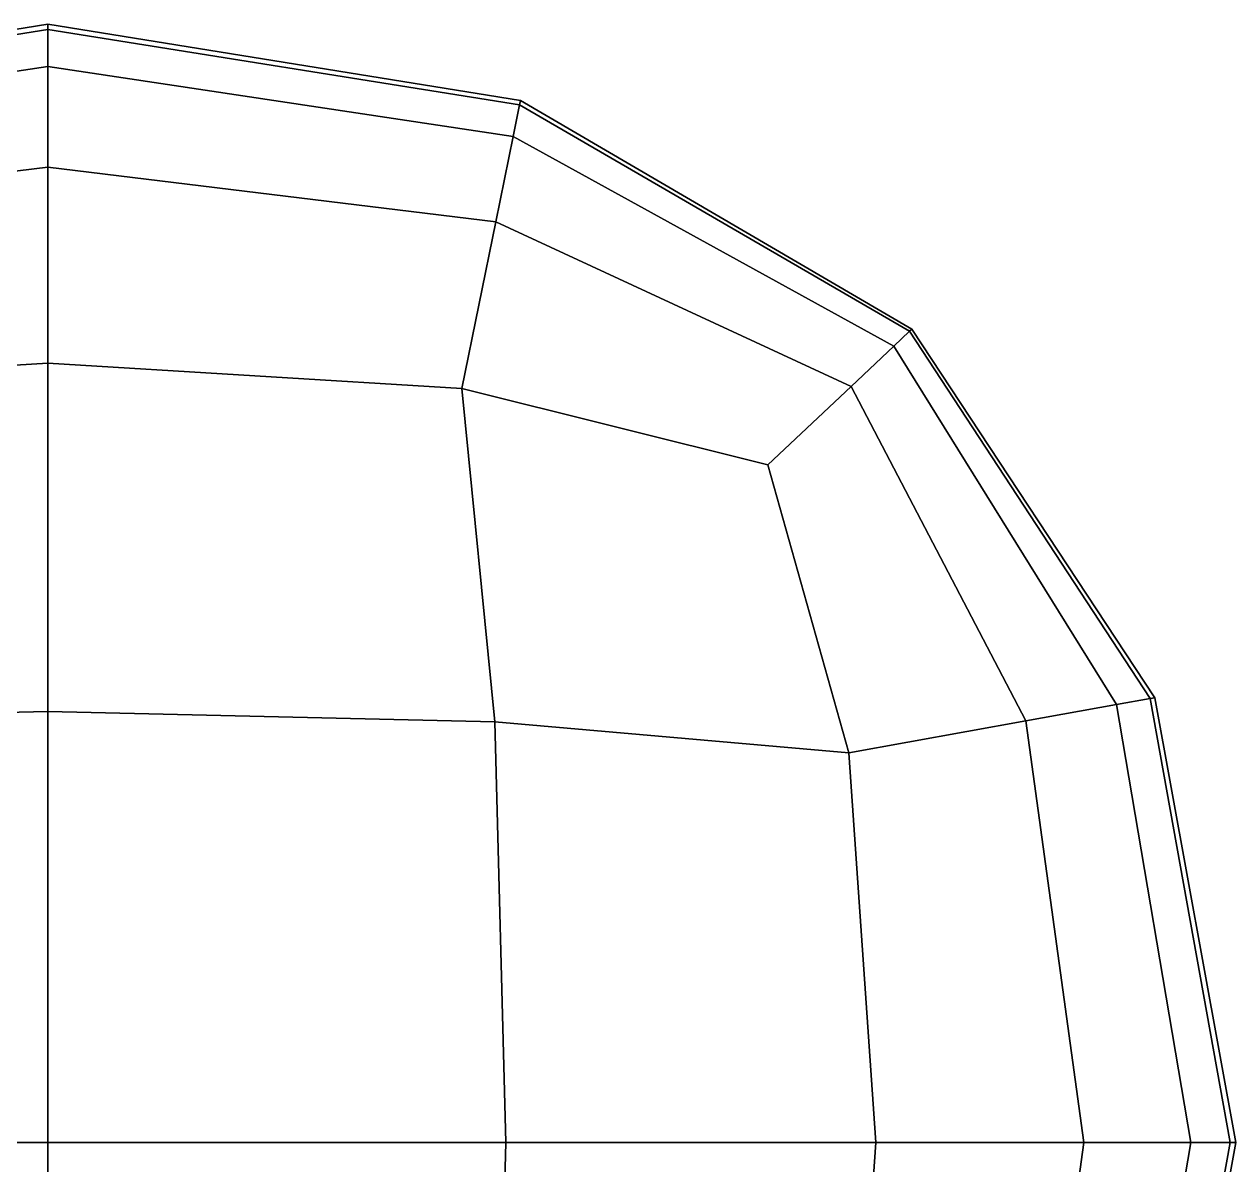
# Model space of a CAD drawing. Extents: x -3896 to 3896, y -3667 to 3667.
# Drawn here: x -78 to 3896, y -73 to 3667 of the extents above; entities that cross this region are included whole.
import ezdxf

# ---------------------------------------------------------------- set-up
doc = ezdxf.new("R2010")
doc.units = 0

msp = doc.modelspace()

# ---------------------------------------------------------------- linework, layer by layer
for points in [[(-1546.481567, 3401.909668, 157068.921875), (-1549.479126, 3416.666504, 150038.46875), (0, 3666.666504, 150038.46875), (0, 3649.30542, 157073.546875)], [(-1549.479126, 3416.666504, 150038.46875), (-1549.479126, 3416.666504, 142923.078125), (0, 3666.666504, 142923.078125), (0, 3666.666504, 150038.46875)], [(-1549.479126, 3416.666504, 142923.078125), (-1549.479126, 3416.666504, 135807.6875), (0, 3666.666504, 135807.6875), (0, 3666.666504, 142923.078125)], [(-1549.479126, 3416.666504, 135807.6875), (-1549.479126, 3416.666504, 128692.304688), (0, 3666.666504, 128692.304688), (0, 3666.666504, 135807.6875)], [(-1549.479126, 3416.666504, 128692.304688), (-1549.479126, 3416.666504, 121576.921875), (0, 3666.666504, 121576.921875), (0, 3666.666504, 128692.304688)], [(-1549.479126, 3416.666504, 121576.921875), (-1549.479126, 3416.666504, 114461.539063), (0, 3666.666504, 114461.539063), (0, 3666.666504, 121576.921875)], [(-1549.479126, 3416.666504, 114461.539063), (-1549.479126, 3416.666504, 107346.15625), (0, 3666.666504, 107346.15625), (0, 3666.666504, 114461.539063)], [(-1549.479126, 3416.666504, 107346.15625), (-1549.479126, 3416.666504, 100230.765625), (0, 3666.666504, 100230.765625), (0, 3666.666504, 107346.15625)], [(-1549.479126, 3416.666504, 100230.765625), (-1549.479126, 3416.666504, 93115.382813), (0, 3666.666504, 93115.382813), (0, 3666.666504, 100230.765625)], [(-1549.479126, 3416.666504, 93115.382813), (-1549.479126, 3416.666504, 86000), (0, 3666.666504, 86000), (0, 3666.666504, 93115.382813)], [(-1549.479126, 3416.666504, 86000), (-1549.479126, 3416.666504, 78884.609375), (0, 3666.666504, 78884.609375), (0, 3666.666504, 86000)], [(-1549.479126, 3416.666504, 78884.609375), (-1549.479126, 3416.666504, 71769.226563), (0, 3666.666504, 71769.226563), (0, 3666.666504, 78884.609375)], [(-1549.479126, 3416.666504, 71769.226563), (-1549.479126, 3416.666504, 64653.84375), (0, 3666.666504, 64653.84375), (0, 3666.666504, 71769.226563)], [(-1549.479126, 3416.666504, 64653.84375), (-1549.479126, 3416.666504, 57538.460938), (0, 3666.666504, 57538.460938), (0, 3666.666504, 64653.84375)], [(-1549.479126, 3416.666504, 57538.460938), (-1549.479126, 3416.666504, 50423.074219), (0, 3666.666504, 50423.074219), (0, 3666.666504, 57538.460938)], [(-1549.479126, 3416.666504, 50423.074219), (-1549.479126, 3416.666504, 43307.6875), (0, 3666.666504, 43307.6875), (0, 3666.666504, 50423.074219)], [(-1549.479126, 3416.666504, 43307.6875), (-1549.479126, 3416.666504, 36192.304688), (0, 3666.666504, 36192.304688), (0, 3666.666504, 43307.6875)], [(-1549.479126, 3416.666504, 36192.304688), (-1549.479126, 3416.666504, 29076.919922), (0, 3666.666504, 29076.919922), (0, 3666.666504, 36192.304688)], [(-1549.479126, 3416.666504, 29076.919922), (-1549.479126, 3416.666504, 21961.535156), (0, 3666.666504, 21961.535156), (0, 3666.666504, 29076.919922)], [(-1549.479126, 3416.666504, 21961.535156), (-1549.479126, 3416.666504, 14846.151367), (0, 3666.666504, 14846.151367), (0, 3666.666504, 21961.535156)], [(-1549.479126, 3416.666504, 14846.151367), (-1549.479126, 3416.666504, 7730.766602), (0, 3666.666504, 7730.766602), (0, 3666.666504, 14846.151367)], [(-1549.479126, 3416.666504, 7730.766602), (-1549.479126, 3416.666504, 615.380737), (0, 3666.666504, 615.380737), (0, 3666.666504, 7730.766602)], [(-1549.479126, 3416.666504, 615.380737), (-1549.479126, 3416.666504, -6500.005371), (0, 3666.666504, -6500.005371), (0, 3666.666504, 615.380737)], [(-1549.479126, 3416.666504, -6500.005371), (-1549.479126, 3416.666504, -13615.391602), (0, 3666.666504, -13615.391602), (0, 3666.666504, -6500.005371)], [(-1549.479126, 3416.666504, -13615.391602), (-1549.479126, 3416.666504, -20730.777344), (0, 3666.666504, -20730.777344), (0, 3666.666504, -13615.391602)], [(-1549.479126, 3416.666504, -20730.777344), (-1549.479126, 3416.666504, -27846.162109), (0, 3666.666504, -27846.162109), (0, 3666.666504, -20730.777344)], [(-1549.479126, 3416.666504, -27846.162109), (-1549.479126, 3416.666504, -34961.546875), (0, 3666.666504, -34961.546875), (0, 3666.666504, -27846.162109)], [(-1549.479126, 3416.666504, -34961.546875), (-1549.479126, 3416.666504, -42076.933594), (0, 3666.666504, -42076.933594), (0, 3666.666504, -34961.546875)], [(-1549.479126, 3416.666504, -42076.933594), (-1549.479126, 3416.666504, -49192.316406), (0, 3666.666504, -49192.316406), (0, 3666.666504, -42076.933594)], [(-1549.479126, 3416.666504, -49192.316406), (-1549.479126, 3416.666504, -56307.699219), (0, 3666.666504, -56307.699219), (0, 3666.666504, -49192.316406)], [(-1549.479126, 3416.666504, -56307.699219), (-1549.479126, 3416.666504, -63423.085938), (0, 3666.666504, -63423.085938), (0, 3666.666504, -56307.699219)], [(-1549.479126, 3416.666504, -63423.085938), (-1549.479126, 3416.666504, -70538.46875), (0, 3666.666504, -70538.46875), (0, 3666.666504, -63423.085938)], [(-1549.479126, 3416.666504, -70538.46875), (-1549.479126, 3416.666504, -77653.851563), (0, 3666.666504, -77653.851563), (0, 3666.666504, -70538.46875)], [(-1549.479126, 3416.666504, -77653.851563), (-1549.479126, 3416.666504, -84769.234375), (0, 3666.666504, -84769.234375), (0, 3666.666504, -77653.851563)], [(-1549.479126, 3416.666504, -84769.234375), (-1549.479126, 3416.666504, -91884.625), (0, 3666.666504, -91884.625), (0, 3666.666504, -84769.234375)], [(-1549.479126, 3416.666504, -91884.625), (-1549.479126, 3416.666504, -99000.007813), (0, 3666.666504, -99000.007813), (0, 3666.666504, -91884.625)], [(-1549.479126, 3416.666504, -99000.007813), (-1549.479126, 3416.666504, -106115.390625), (0, 3666.666504, -106115.390625), (0, 3666.666504, -99000.007813)], [(-1549.479126, 3416.666504, -106115.390625), (-1549.479126, 3416.666504, -113230.773438), (0, 3666.666504, -113230.773438), (0, 3666.666504, -106115.390625)], [(-1549.479126, 3416.666504, -113230.773438), (-1549.479126, 3416.666504, -120346.15625), (0, 3666.666504, -120346.15625), (0, 3666.666504, -113230.773438)], [(-1549.479126, 3416.666504, -120346.15625), (-1549.479126, 3416.666504, -127461.539063), (0, 3666.666504, -127461.539063), (0, 3666.666504, -120346.15625)], [(-1549.479126, 3416.666504, -127461.539063), (-1549.479126, 3416.666504, -134576.921875), (0, 3666.666504, -134576.921875), (0, 3666.666504, -127461.539063)], [(-1549.479126, 3416.666504, -134576.921875), (-1549.479126, 3416.666504, -141692.3125), (0, 3666.666504, -141692.3125), (0, 3666.666504, -134576.921875)], [(-1549.479126, 3416.666504, -141692.3125), (-1549.479126, 3416.666504, -148807.6875), (0, 3666.666504, -148807.6875), (0, 3666.666504, -141692.3125)], [(-1549.479126, 3416.666504, -148807.6875), (-1549.479126, 3416.666504, -155923.078125), (0, 3666.666504, -155923.078125), (0, 3666.666504, -148807.6875)], [(-1549.479126, 3416.666504, -155923.078125), (-1549.479126, 3416.666504, -163038.46875), (0, 3666.666504, -163038.46875), (0, 3666.666504, -155923.078125)], [(-1549.479126, 3416.666504, -163038.46875), (-1546.481567, 3401.909668, -170068.921875), (0, 3649.30542, -170073.5625), (0, 3666.666504, -163038.46875)], [(0, 3649.30542, 157073.546875), (0, 3666.666504, 150038.46875), (1549.479126, 3416.666504, 150038.46875), (1546.481567, 3401.909668, 157068.921875)], [(0, 3666.666504, 150038.46875), (0, 3666.666504, 142923.078125), (1549.479126, 3416.666504, 142923.078125), (1549.479126, 3416.666504, 150038.46875)], [(0, 3666.666504, 142923.078125), (0, 3666.666504, 135807.6875), (1549.479126, 3416.666504, 135807.6875), (1549.479126, 3416.666504, 142923.078125)], [(0, 3666.666504, 135807.6875), (0, 3666.666504, 128692.304688), (1549.479126, 3416.666504, 128692.304688), (1549.479126, 3416.666504, 135807.6875)], [(0, 3666.666504, 128692.304688), (0, 3666.666504, 121576.921875), (1549.479126, 3416.666504, 121576.921875), (1549.479126, 3416.666504, 128692.304688)], [(0, 3666.666504, 121576.921875), (0, 3666.666504, 114461.539063), (1549.479126, 3416.666504, 114461.539063), (1549.479126, 3416.666504, 121576.921875)], [(0, 3666.666504, 114461.539063), (0, 3666.666504, 107346.15625), (1549.479126, 3416.666504, 107346.15625), (1549.479126, 3416.666504, 114461.539063)], [(0, 3666.666504, 107346.15625), (0, 3666.666504, 100230.765625), (1549.479126, 3416.666504, 100230.765625), (1549.479126, 3416.666504, 107346.15625)], [(0, 3666.666504, 100230.765625), (0, 3666.666504, 93115.382813), (1549.479126, 3416.666504, 93115.382813), (1549.479126, 3416.666504, 100230.765625)], [(0, 3666.666504, 93115.382813), (0, 3666.666504, 86000), (1549.479126, 3416.666504, 86000), (1549.479126, 3416.666504, 93115.382813)], [(0, 3666.666504, 86000), (0, 3666.666504, 78884.609375), (1549.479126, 3416.666504, 78884.609375), (1549.479126, 3416.666504, 86000)], [(0, 3666.666504, 78884.609375), (0, 3666.666504, 71769.226563), (1549.479126, 3416.666504, 71769.226563), (1549.479126, 3416.666504, 78884.609375)], [(0, 3666.666504, 71769.226563), (0, 3666.666504, 64653.84375), (1549.479126, 3416.666504, 64653.84375), (1549.479126, 3416.666504, 71769.226563)], [(0, 3666.666504, 64653.84375), (0, 3666.666504, 57538.460938), (1549.479126, 3416.666504, 57538.460938), (1549.479126, 3416.666504, 64653.84375)], [(0, 3666.666504, 57538.460938), (0, 3666.666504, 50423.074219), (1549.479126, 3416.666504, 50423.074219), (1549.479126, 3416.666504, 57538.460938)], [(0, 3666.666504, 50423.074219), (0, 3666.666504, 43307.6875), (1549.479126, 3416.666504, 43307.6875), (1549.479126, 3416.666504, 50423.074219)], [(0, 3666.666504, 43307.6875), (0, 3666.666504, 36192.304688), (1549.479126, 3416.666504, 36192.304688), (1549.479126, 3416.666504, 43307.6875)], [(0, 3666.666504, 36192.304688), (0, 3666.666504, 29076.919922), (1549.479126, 3416.666504, 29076.919922), (1549.479126, 3416.666504, 36192.304688)], [(0, 3666.666504, 29076.919922), (0, 3666.666504, 21961.535156), (1549.479126, 3416.666504, 21961.535156), (1549.479126, 3416.666504, 29076.919922)], [(0, 3666.666504, 21961.535156), (0, 3666.666504, 14846.151367), (1549.479126, 3416.666504, 14846.151367), (1549.479126, 3416.666504, 21961.535156)], [(0, 3666.666504, 14846.151367), (0, 3666.666504, 7730.766602), (1549.479126, 3416.666504, 7730.766602), (1549.479126, 3416.666504, 14846.151367)], [(0, 3666.666504, 7730.766602), (0, 3666.666504, 615.380737), (1549.479126, 3416.666504, 615.380737), (1549.479126, 3416.666504, 7730.766602)], [(0, 3666.666504, 615.380737), (0, 3666.666504, -6500.005371), (1549.479126, 3416.666504, -6500.005371), (1549.479126, 3416.666504, 615.380737)], [(0, 3666.666504, -6500.005371), (0, 3666.666504, -13615.391602), (1549.479126, 3416.666504, -13615.391602), (1549.479126, 3416.666504, -6500.005371)], [(0, 3666.666504, -13615.391602), (0, 3666.666504, -20730.777344), (1549.479126, 3416.666504, -20730.777344), (1549.479126, 3416.666504, -13615.391602)], [(0, 3666.666504, -20730.777344), (0, 3666.666504, -27846.162109), (1549.479126, 3416.666504, -27846.162109), (1549.479126, 3416.666504, -20730.777344)], [(0, 3666.666504, -27846.162109), (0, 3666.666504, -34961.546875), (1549.479126, 3416.666504, -34961.546875), (1549.479126, 3416.666504, -27846.162109)], [(0, 3666.666504, -34961.546875), (0, 3666.666504, -42076.933594), (1549.479126, 3416.666504, -42076.933594), (1549.479126, 3416.666504, -34961.546875)], [(0, 3666.666504, -42076.933594), (0, 3666.666504, -49192.316406), (1549.479126, 3416.666504, -49192.316406), (1549.479126, 3416.666504, -42076.933594)], [(0, 3666.666504, -49192.316406), (0, 3666.666504, -56307.699219), (1549.479126, 3416.666504, -56307.699219), (1549.479126, 3416.666504, -49192.316406)], [(0, 3666.666504, -56307.699219), (0, 3666.666504, -63423.085938), (1549.479126, 3416.666504, -63423.085938), (1549.479126, 3416.666504, -56307.699219)], [(0, 3666.666504, -63423.085938), (0, 3666.666504, -70538.46875), (1549.479126, 3416.666504, -70538.46875), (1549.479126, 3416.666504, -63423.085938)], [(0, 3666.666504, -70538.46875), (0, 3666.666504, -77653.851563), (1549.479126, 3416.666504, -77653.851563), (1549.479126, 3416.666504, -70538.46875)], [(0, 3666.666504, -77653.851563), (0, 3666.666504, -84769.234375), (1549.479126, 3416.666504, -84769.234375), (1549.479126, 3416.666504, -77653.851563)], [(0, 3666.666504, -84769.234375), (0, 3666.666504, -91884.625), (1549.479126, 3416.666504, -91884.625), (1549.479126, 3416.666504, -84769.234375)], [(0, 3666.666504, -91884.625), (0, 3666.666504, -99000.007813), (1549.479126, 3416.666504, -99000.007813), (1549.479126, 3416.666504, -91884.625)], [(0, 3666.666504, -99000.007813), (0, 3666.666504, -106115.390625), (1549.479126, 3416.666504, -106115.390625), (1549.479126, 3416.666504, -99000.007813)], [(0, 3666.666504, -106115.390625), (0, 3666.666504, -113230.773438), (1549.479126, 3416.666504, -113230.773438), (1549.479126, 3416.666504, -106115.390625)], [(0, 3666.666504, -113230.773438), (0, 3666.666504, -120346.15625), (1549.479126, 3416.666504, -120346.15625), (1549.479126, 3416.666504, -113230.773438)], [(0, 3666.666504, -120346.15625), (0, 3666.666504, -127461.539063), (1549.479126, 3416.666504, -127461.539063), (1549.479126, 3416.666504, -120346.15625)], [(0, 3666.666504, -127461.539063), (0, 3666.666504, -134576.921875), (1549.479126, 3416.666504, -134576.921875), (1549.479126, 3416.666504, -127461.539063)], [(0, 3666.666504, -134576.921875), (0, 3666.666504, -141692.3125), (1549.479126, 3416.666504, -141692.3125), (1549.479126, 3416.666504, -134576.921875)], [(0, 3666.666504, -141692.3125), (0, 3666.666504, -148807.6875), (1549.479126, 3416.666504, -148807.6875), (1549.479126, 3416.666504, -141692.3125)], [(0, 3666.666504, -148807.6875), (0, 3666.666504, -155923.078125), (1549.479126, 3416.666504, -155923.078125), (1549.479126, 3416.666504, -148807.6875)], [(0, 3666.666504, -155923.078125), (0, 3666.666504, -163038.46875), (1549.479126, 3416.666504, -163038.46875), (1549.479126, 3416.666504, -155923.078125)], [(0, 3666.666504, -163038.46875), (0, 3649.30542, -170073.5625), (1546.481567, 3401.909668, -170068.921875), (1549.479126, 3416.666504, -163038.46875)], [(-1525.499146, 3298.611084, 163589.8125), (-1546.481567, 3401.909668, 157068.921875), (0, 3649.30542, 157073.546875), (0, 3527.777832, 163626.859375)], [(-1546.481567, 3401.909668, -170068.921875), (-1525.499146, 3298.611084, -176589.8125), (0, 3527.777832, -176626.875), (0, 3649.30542, -170073.5625)], [(0, 3527.777832, 163626.859375), (0, 3649.30542, 157073.546875), (1546.481567, 3401.909668, 157068.921875), (1525.499146, 3298.611084, 163589.8125)], [(0, 3649.30542, -170073.5625), (0, 3527.777832, -176626.875), (1525.499146, 3298.611084, -176589.8125), (1546.481567, 3401.909668, -170068.921875)], [(-1468.546509, 3018.229004, 169091.5625), (-1525.499146, 3298.611084, 163589.8125), (0, 3527.777832, 163626.859375), (0, 3197.916504, 169216.640625)], [(-1525.499146, 3298.611084, -176589.8125), (-1468.546509, 3018.229004, -182091.578125), (0, 3197.916504, -182216.65625), (0, 3527.777832, -176626.875)], [(0, 3197.916504, 169216.640625), (0, 3527.777832, 163626.859375), (1525.499146, 3298.611084, 163589.8125), (1468.546509, 3018.229004, 169091.5625)], [(0, 3527.777832, -176626.875), (0, 3197.916504, -182216.65625), (1468.546509, 3018.229004, -182091.578125), (1525.499146, 3298.611084, -176589.8125)], [(1525.499146, 3298.611084, 163589.8125), (1546.481567, 3401.909668, 157068.921875), (2825.954834, 2659.722168, 157055.015625), (2774.30542, 2611.11084, 163478.625)], [(1546.481567, 3401.909668, -170068.921875), (1525.499146, 3298.611084, -176589.8125), (2774.30542, 2611.11084, -176478.640625), (2825.954834, 2659.722168, -170055.03125)], [(1546.481567, 3401.909668, 157068.921875), (1549.479126, 3416.666504, 150038.46875), (2833.333252, 2666.666504, 150038.46875), (2825.954834, 2659.722168, 157055.015625)], [(1549.479126, 3416.666504, -163038.46875), (1546.481567, 3401.909668, -170068.921875), (2825.954834, 2659.722168, -170055.03125), (2833.333252, 2666.666504, -163038.46875)], [(1549.479126, 3416.666504, 150038.46875), (1549.479126, 3416.666504, 142923.078125), (2833.333252, 2666.666504, 142923.078125), (2833.333252, 2666.666504, 150038.46875)], [(1549.479126, 3416.666504, 142923.078125), (1549.479126, 3416.666504, 135807.6875), (2833.333252, 2666.666504, 135807.6875), (2833.333252, 2666.666504, 142923.078125)], [(1549.479126, 3416.666504, 135807.6875), (1549.479126, 3416.666504, 128692.304688), (2833.333252, 2666.666504, 128692.304688), (2833.333252, 2666.666504, 135807.6875)], [(1549.479126, 3416.666504, 128692.304688), (1549.479126, 3416.666504, 121576.921875), (2833.333252, 2666.666504, 121576.921875), (2833.333252, 2666.666504, 128692.304688)], [(1549.479126, 3416.666504, 121576.921875), (1549.479126, 3416.666504, 114461.539063), (2833.333252, 2666.666504, 114461.539063), (2833.333252, 2666.666504, 121576.921875)], [(1549.479126, 3416.666504, 114461.539063), (1549.479126, 3416.666504, 107346.15625), (2833.333252, 2666.666504, 107346.15625), (2833.333252, 2666.666504, 114461.539063)], [(1549.479126, 3416.666504, 107346.15625), (1549.479126, 3416.666504, 100230.765625), (2833.333252, 2666.666504, 100230.765625), (2833.333252, 2666.666504, 107346.15625)], [(1549.479126, 3416.666504, 100230.765625), (1549.479126, 3416.666504, 93115.382813), (2833.333252, 2666.666504, 93115.382813), (2833.333252, 2666.666504, 100230.765625)], [(1549.479126, 3416.666504, 93115.382813), (1549.479126, 3416.666504, 86000), (2833.333252, 2666.666504, 86000), (2833.333252, 2666.666504, 93115.382813)], [(1549.479126, 3416.666504, 86000), (1549.479126, 3416.666504, 78884.609375), (2833.333252, 2666.666504, 78884.609375), (2833.333252, 2666.666504, 86000)], [(1549.479126, 3416.666504, 78884.609375), (1549.479126, 3416.666504, 71769.226563), (2833.333252, 2666.666504, 71769.226563), (2833.333252, 2666.666504, 78884.609375)], [(1549.479126, 3416.666504, 71769.226563), (1549.479126, 3416.666504, 64653.84375), (2833.333252, 2666.666504, 64653.84375), (2833.333252, 2666.666504, 71769.226563)], [(1549.479126, 3416.666504, 64653.84375), (1549.479126, 3416.666504, 57538.460938), (2833.333252, 2666.666504, 57538.460938), (2833.333252, 2666.666504, 64653.84375)], [(1549.479126, 3416.666504, 57538.460938), (1549.479126, 3416.666504, 50423.074219), (2833.333252, 2666.666504, 50423.074219), (2833.333252, 2666.666504, 57538.460938)], [(1549.479126, 3416.666504, 50423.074219), (1549.479126, 3416.666504, 43307.6875), (2833.333252, 2666.666504, 43307.6875), (2833.333252, 2666.666504, 50423.074219)], [(1549.479126, 3416.666504, 43307.6875), (1549.479126, 3416.666504, 36192.304688), (2833.333252, 2666.666504, 36192.304688), (2833.333252, 2666.666504, 43307.6875)], [(1549.479126, 3416.666504, 36192.304688), (1549.479126, 3416.666504, 29076.919922), (2833.333252, 2666.666504, 29076.919922), (2833.333252, 2666.666504, 36192.304688)], [(1549.479126, 3416.666504, 29076.919922), (1549.479126, 3416.666504, 21961.535156), (2833.333252, 2666.666504, 21961.535156), (2833.333252, 2666.666504, 29076.919922)], [(1549.479126, 3416.666504, 21961.535156), (1549.479126, 3416.666504, 14846.151367), (2833.333252, 2666.666504, 14846.151367), (2833.333252, 2666.666504, 21961.535156)], [(1549.479126, 3416.666504, 14846.151367), (1549.479126, 3416.666504, 7730.766602), (2833.333252, 2666.666504, 7730.766602), (2833.333252, 2666.666504, 14846.151367)], [(1549.479126, 3416.666504, 7730.766602), (1549.479126, 3416.666504, 615.380737), (2833.333252, 2666.666504, 615.380737), (2833.333252, 2666.666504, 7730.766602)], [(1549.479126, 3416.666504, 615.380737), (1549.479126, 3416.666504, -6500.005371), (2833.333252, 2666.666504, -6500.005371), (2833.333252, 2666.666504, 615.380737)], [(1549.479126, 3416.666504, -6500.005371), (1549.479126, 3416.666504, -13615.391602), (2833.333252, 2666.666504, -13615.391602), (2833.333252, 2666.666504, -6500.005371)], [(1549.479126, 3416.666504, -13615.391602), (1549.479126, 3416.666504, -20730.777344), (2833.333252, 2666.666504, -20730.777344), (2833.333252, 2666.666504, -13615.391602)], [(1549.479126, 3416.666504, -20730.777344), (1549.479126, 3416.666504, -27846.162109), (2833.333252, 2666.666504, -27846.162109), (2833.333252, 2666.666504, -20730.777344)], [(1549.479126, 3416.666504, -27846.162109), (1549.479126, 3416.666504, -34961.546875), (2833.333252, 2666.666504, -34961.546875), (2833.333252, 2666.666504, -27846.162109)], [(1549.479126, 3416.666504, -34961.546875), (1549.479126, 3416.666504, -42076.933594), (2833.333252, 2666.666504, -42076.933594), (2833.333252, 2666.666504, -34961.546875)], [(1549.479126, 3416.666504, -42076.933594), (1549.479126, 3416.666504, -49192.316406), (2833.333252, 2666.666504, -49192.316406), (2833.333252, 2666.666504, -42076.933594)], [(1549.479126, 3416.666504, -49192.316406), (1549.479126, 3416.666504, -56307.699219), (2833.333252, 2666.666504, -56307.699219), (2833.333252, 2666.666504, -49192.316406)], [(1549.479126, 3416.666504, -56307.699219), (1549.479126, 3416.666504, -63423.085938), (2833.333252, 2666.666504, -63423.085938), (2833.333252, 2666.666504, -56307.699219)], [(1549.479126, 3416.666504, -63423.085938), (1549.479126, 3416.666504, -70538.46875), (2833.333252, 2666.666504, -70538.46875), (2833.333252, 2666.666504, -63423.085938)], [(1549.479126, 3416.666504, -70538.46875), (1549.479126, 3416.666504, -77653.851563), (2833.333252, 2666.666504, -77653.851563), (2833.333252, 2666.666504, -70538.46875)], [(1549.479126, 3416.666504, -77653.851563), (1549.479126, 3416.666504, -84769.234375), (2833.333252, 2666.666504, -84769.234375), (2833.333252, 2666.666504, -77653.851563)], [(1549.479126, 3416.666504, -84769.234375), (1549.479126, 3416.666504, -91884.625), (2833.333252, 2666.666504, -91884.625), (2833.333252, 2666.666504, -84769.234375)], [(1549.479126, 3416.666504, -91884.625), (1549.479126, 3416.666504, -99000.007813), (2833.333252, 2666.666504, -99000.007813), (2833.333252, 2666.666504, -91884.625)], [(1549.479126, 3416.666504, -99000.007813), (1549.479126, 3416.666504, -106115.390625), (2833.333252, 2666.666504, -106115.390625), (2833.333252, 2666.666504, -99000.007813)], [(1549.479126, 3416.666504, -106115.390625), (1549.479126, 3416.666504, -113230.773438), (2833.333252, 2666.666504, -113230.773438), (2833.333252, 2666.666504, -106115.390625)], [(1549.479126, 3416.666504, -113230.773438), (1549.479126, 3416.666504, -120346.15625), (2833.333252, 2666.666504, -120346.15625), (2833.333252, 2666.666504, -113230.773438)], [(1549.479126, 3416.666504, -120346.15625), (1549.479126, 3416.666504, -127461.539063), (2833.333252, 2666.666504, -127461.539063), (2833.333252, 2666.666504, -120346.15625)], [(1549.479126, 3416.666504, -127461.539063), (1549.479126, 3416.666504, -134576.921875), (2833.333252, 2666.666504, -134576.921875), (2833.333252, 2666.666504, -127461.539063)], [(1549.479126, 3416.666504, -134576.921875), (1549.479126, 3416.666504, -141692.3125), (2833.333252, 2666.666504, -141692.3125), (2833.333252, 2666.666504, -134576.921875)], [(1549.479126, 3416.666504, -141692.3125), (1549.479126, 3416.666504, -148807.6875), (2833.333252, 2666.666504, -148807.6875), (2833.333252, 2666.666504, -141692.3125)], [(1549.479126, 3416.666504, -148807.6875), (1549.479126, 3416.666504, -155923.078125), (2833.333252, 2666.666504, -155923.078125), (2833.333252, 2666.666504, -148807.6875)], [(1549.479126, 3416.666504, -155923.078125), (1549.479126, 3416.666504, -163038.46875), (2833.333252, 2666.666504, -163038.46875), (2833.333252, 2666.666504, -155923.078125)], [(1468.546509, 3018.229004, 169091.5625), (1525.499146, 3298.611084, 163589.8125), (2774.30542, 2611.11084, 163478.625), (2634.114502, 2479.166504, 168716.34375)], [(1525.499146, 3298.611084, -176589.8125), (1468.546509, 3018.229004, -182091.578125), (2634.114502, 2479.166504, -181716.34375), (2774.30542, 2611.11084, -176478.640625)], [(-1357.638916, 2472.222168, 173064.625), (-1468.546509, 3018.229004, 169091.5625), (0, 3197.916504, 169216.640625), (0, 2555.55542, 173361.109375)], [(-1468.546509, 3018.229004, -182091.578125), (-1357.638916, 2472.222168, -186064.640625), (0, 2555.55542, -186361.109375), (0, 3197.916504, -182216.65625)], [(0, 2555.55542, 173361.109375), (0, 3197.916504, 169216.640625), (1468.546509, 3018.229004, 169091.5625), (1357.638916, 2472.222168, 173064.625)], [(0, 3197.916504, -182216.65625), (0, 2555.55542, -186361.109375), (1357.638916, 2472.222168, -186064.640625), (1468.546509, 3018.229004, -182091.578125)], [(1357.638916, 2472.222168, 173064.625), (1468.546509, 3018.229004, 169091.5625), (2634.114502, 2479.166504, 168716.34375), (2361.111084, 2222.222168, 172175.203125)], [(1468.546509, 3018.229004, -182091.578125), (1357.638916, 2472.222168, -186064.640625), (2361.111084, 2222.222168, -185175.21875), (2634.114502, 2479.166504, -181716.34375)], [(3614.529053, 1455.512085, 157068.921875), (2825.954834, 2659.722168, 157055.015625), (2833.333252, 2666.666504, 150038.46875), (3630.208252, 1458.333252, 150038.46875)], [(3630.208252, 1458.333252, -163038.46875), (2833.333252, 2666.666504, -163038.46875), (2825.954834, 2659.722168, -170055.03125), (3614.529053, 1455.512085, -170068.921875)], [(3630.208252, 1458.333252, 150038.46875), (2833.333252, 2666.666504, 150038.46875), (2833.333252, 2666.666504, 142923.078125), (3630.208252, 1458.333252, 142923.078125)], [(3630.208252, 1458.333252, 142923.078125), (2833.333252, 2666.666504, 142923.078125), (2833.333252, 2666.666504, 135807.6875), (3630.208252, 1458.333252, 135807.6875)], [(3630.208252, 1458.333252, 135807.6875), (2833.333252, 2666.666504, 135807.6875), (2833.333252, 2666.666504, 128692.304688), (3630.208252, 1458.333252, 128692.304688)], [(3630.208252, 1458.333252, 128692.304688), (2833.333252, 2666.666504, 128692.304688), (2833.333252, 2666.666504, 121576.921875), (3630.208252, 1458.333252, 121576.921875)], [(3630.208252, 1458.333252, 121576.921875), (2833.333252, 2666.666504, 121576.921875), (2833.333252, 2666.666504, 114461.539063), (3630.208252, 1458.333252, 114461.539063)], [(3630.208252, 1458.333252, 114461.539063), (2833.333252, 2666.666504, 114461.539063), (2833.333252, 2666.666504, 107346.15625), (3630.208252, 1458.333252, 107346.15625)], [(3630.208252, 1458.333252, 107346.15625), (2833.333252, 2666.666504, 107346.15625), (2833.333252, 2666.666504, 100230.765625), (3630.208252, 1458.333252, 100230.765625)], [(3630.208252, 1458.333252, 100230.765625), (2833.333252, 2666.666504, 100230.765625), (2833.333252, 2666.666504, 93115.382813), (3630.208252, 1458.333252, 93115.382813)], [(3630.208252, 1458.333252, 93115.382813), (2833.333252, 2666.666504, 93115.382813), (2833.333252, 2666.666504, 86000), (3630.208252, 1458.333252, 86000)], [(3630.208252, 1458.333252, 86000), (2833.333252, 2666.666504, 86000), (2833.333252, 2666.666504, 78884.609375), (3630.208252, 1458.333252, 78884.609375)], [(3630.208252, 1458.333252, 78884.609375), (2833.333252, 2666.666504, 78884.609375), (2833.333252, 2666.666504, 71769.226563), (3630.208252, 1458.333252, 71769.226563)], [(3630.208252, 1458.333252, 71769.226563), (2833.333252, 2666.666504, 71769.226563), (2833.333252, 2666.666504, 64653.84375), (3630.208252, 1458.333252, 64653.84375)], [(3630.208252, 1458.333252, 64653.84375), (2833.333252, 2666.666504, 64653.84375), (2833.333252, 2666.666504, 57538.460938), (3630.208252, 1458.333252, 57538.460938)], [(3630.208252, 1458.333252, 57538.460938), (2833.333252, 2666.666504, 57538.460938), (2833.333252, 2666.666504, 50423.074219), (3630.208252, 1458.333252, 50423.074219)], [(3630.208252, 1458.333252, 50423.074219), (2833.333252, 2666.666504, 50423.074219), (2833.333252, 2666.666504, 43307.6875), (3630.208252, 1458.333252, 43307.6875)], [(3630.208252, 1458.333252, 43307.6875), (2833.333252, 2666.666504, 43307.6875), (2833.333252, 2666.666504, 36192.304688), (3630.208252, 1458.333252, 36192.304688)], [(3630.208252, 1458.333252, 36192.304688), (2833.333252, 2666.666504, 36192.304688), (2833.333252, 2666.666504, 29076.919922), (3630.208252, 1458.333252, 29076.919922)], [(3630.208252, 1458.333252, 29076.919922), (2833.333252, 2666.666504, 29076.919922), (2833.333252, 2666.666504, 21961.535156), (3630.208252, 1458.333252, 21961.535156)], [(3630.208252, 1458.333252, 21961.535156), (2833.333252, 2666.666504, 21961.535156), (2833.333252, 2666.666504, 14846.151367), (3630.208252, 1458.333252, 14846.151367)], [(3630.208252, 1458.333252, 14846.151367), (2833.333252, 2666.666504, 14846.151367), (2833.333252, 2666.666504, 7730.766602), (3630.208252, 1458.333252, 7730.766602)], [(3630.208252, 1458.333252, 7730.766602), (2833.333252, 2666.666504, 7730.766602), (2833.333252, 2666.666504, 615.380737), (3630.208252, 1458.333252, 615.380737)], [(3630.208252, 1458.333252, 615.380737), (2833.333252, 2666.666504, 615.380737), (2833.333252, 2666.666504, -6500.005371), (3630.208252, 1458.333252, -6500.005371)], [(3630.208252, 1458.333252, -6500.005371), (2833.333252, 2666.666504, -6500.005371), (2833.333252, 2666.666504, -13615.391602), (3630.208252, 1458.333252, -13615.391602)], [(3630.208252, 1458.333252, -13615.391602), (2833.333252, 2666.666504, -13615.391602), (2833.333252, 2666.666504, -20730.777344), (3630.208252, 1458.333252, -20730.777344)], [(3630.208252, 1458.333252, -20730.777344), (2833.333252, 2666.666504, -20730.777344), (2833.333252, 2666.666504, -27846.162109), (3630.208252, 1458.333252, -27846.162109)], [(3630.208252, 1458.333252, -27846.162109), (2833.333252, 2666.666504, -27846.162109), (2833.333252, 2666.666504, -34961.546875), (3630.208252, 1458.333252, -34961.546875)], [(3630.208252, 1458.333252, -34961.546875), (2833.333252, 2666.666504, -34961.546875), (2833.333252, 2666.666504, -42076.933594), (3630.208252, 1458.333252, -42076.933594)], [(3630.208252, 1458.333252, -42076.933594), (2833.333252, 2666.666504, -42076.933594), (2833.333252, 2666.666504, -49192.316406), (3630.208252, 1458.333252, -49192.316406)], [(3630.208252, 1458.333252, -49192.316406), (2833.333252, 2666.666504, -49192.316406), (2833.333252, 2666.666504, -56307.699219), (3630.208252, 1458.333252, -56307.699219)], [(3630.208252, 1458.333252, -56307.699219), (2833.333252, 2666.666504, -56307.699219), (2833.333252, 2666.666504, -63423.085938), (3630.208252, 1458.333252, -63423.085938)], [(3630.208252, 1458.333252, -63423.085938), (2833.333252, 2666.666504, -63423.085938), (2833.333252, 2666.666504, -70538.46875), (3630.208252, 1458.333252, -70538.46875)], [(3630.208252, 1458.333252, -70538.46875), (2833.333252, 2666.666504, -70538.46875), (2833.333252, 2666.666504, -77653.851563), (3630.208252, 1458.333252, -77653.851563)], [(3630.208252, 1458.333252, -77653.851563), (2833.333252, 2666.666504, -77653.851563), (2833.333252, 2666.666504, -84769.234375), (3630.208252, 1458.333252, -84769.234375)], [(3630.208252, 1458.333252, -84769.234375), (2833.333252, 2666.666504, -84769.234375), (2833.333252, 2666.666504, -91884.625), (3630.208252, 1458.333252, -91884.625)], [(3630.208252, 1458.333252, -91884.625), (2833.333252, 2666.666504, -91884.625), (2833.333252, 2666.666504, -99000.007813), (3630.208252, 1458.333252, -99000.007813)], [(3630.208252, 1458.333252, -99000.007813), (2833.333252, 2666.666504, -99000.007813), (2833.333252, 2666.666504, -106115.390625), (3630.208252, 1458.333252, -106115.390625)], [(3630.208252, 1458.333252, -106115.390625), (2833.333252, 2666.666504, -106115.390625), (2833.333252, 2666.666504, -113230.773438), (3630.208252, 1458.333252, -113230.773438)], [(3630.208252, 1458.333252, -113230.773438), (2833.333252, 2666.666504, -113230.773438), (2833.333252, 2666.666504, -120346.15625), (3630.208252, 1458.333252, -120346.15625)], [(3630.208252, 1458.333252, -120346.15625), (2833.333252, 2666.666504, -120346.15625), (2833.333252, 2666.666504, -127461.539063), (3630.208252, 1458.333252, -127461.539063)], [(3630.208252, 1458.333252, -127461.539063), (2833.333252, 2666.666504, -127461.539063), (2833.333252, 2666.666504, -134576.921875), (3630.208252, 1458.333252, -134576.921875)], [(3630.208252, 1458.333252, -134576.921875), (2833.333252, 2666.666504, -134576.921875), (2833.333252, 2666.666504, -141692.3125), (3630.208252, 1458.333252, -141692.3125)], [(3630.208252, 1458.333252, -141692.3125), (2833.333252, 2666.666504, -141692.3125), (2833.333252, 2666.666504, -148807.6875), (3630.208252, 1458.333252, -148807.6875)], [(3630.208252, 1458.333252, -148807.6875), (2833.333252, 2666.666504, -148807.6875), (2833.333252, 2666.666504, -155923.078125), (3630.208252, 1458.333252, -155923.078125)], [(3630.208252, 1458.333252, -155923.078125), (2833.333252, 2666.666504, -155923.078125), (2833.333252, 2666.666504, -163038.46875), (3630.208252, 1458.333252, -163038.46875)], [(3504.77417, 1435.763794, 163589.8125), (2774.30542, 2611.11084, 163478.625), (2825.954834, 2659.722168, 157055.015625), (3614.529053, 1455.512085, 157068.921875)], [(3614.529053, 1455.512085, -170068.921875), (2825.954834, 2659.722168, -170055.03125), (2774.30542, 2611.11084, -176478.640625), (3504.77417, 1435.763794, -176589.8125)], [(3206.868408, 1382.161377, 169091.5625), (2634.114502, 2479.166504, 168716.34375), (2774.30542, 2611.11084, 163478.625), (3504.77417, 1435.763794, 163589.8125)], [(3504.77417, 1435.763794, -176589.8125), (2774.30542, 2611.11084, -176478.640625), (2634.114502, 2479.166504, -181716.34375), (3206.868408, 1382.161377, -182091.578125)], [(-1465.54895, 1379.34021, 174954.65625), (-1357.638916, 2472.222168, 173064.625), (0, 2555.55542, 173361.109375), (0, 1413.194336, 175584.671875)], [(-1465.54895, 1379.34021, -187954.65625), (0, 1413.194336, -188584.671875), (0, 2555.55542, -186361.109375), (-1357.638916, 2472.222168, -186064.640625)], [(0, 1413.194336, 175584.671875), (0, 2555.55542, 173361.109375), (1357.638916, 2472.222168, 173064.625), (1465.54895, 1379.34021, 174954.65625)], [(0, 1413.194336, -188584.671875), (1465.54895, 1379.34021, -187954.65625), (1357.638916, 2472.222168, -186064.640625), (0, 2555.55542, -186361.109375)], [(1465.54895, 1379.34021, 174954.65625), (1357.638916, 2472.222168, 173064.625), (2361.111084, 2222.222168, 172175.203125), (2626.736084, 1277.77771, 173064.625)], [(1465.54895, 1379.34021, -187954.65625), (2626.736084, 1277.77771, -186064.640625), (2361.111084, 2222.222168, -185175.21875), (1357.638916, 2472.222168, -186064.640625)], [(2626.736084, 1277.77771, 173064.625), (2361.111084, 2222.222168, 172175.203125), (2634.114502, 2479.166504, 168716.34375), (3206.868408, 1382.161377, 169091.5625)], [(3206.868408, 1382.161377, -182091.578125), (2634.114502, 2479.166504, -181716.34375), (2361.111084, 2222.222168, -185175.21875), (2626.736084, 1277.77771, -186064.640625)], [(3397.786377, 0, 169216.640625), (3206.868408, 1382.161377, 169091.5625), (3504.77417, 1435.763794, 163589.8125), (3748.263916, 0, 163626.859375)], [(3748.263916, 0, -176626.875), (3504.77417, 1435.763794, -176589.8125), (3206.868408, 1382.161377, -182091.578125), (3397.786377, 0, -182216.65625)], [(3748.263916, 0, 163626.859375), (3504.77417, 1435.763794, 163589.8125), (3614.529053, 1455.512085, 157068.921875), (3877.387207, 0, 157073.546875)], [(3877.387207, 0, -170073.5625), (3614.529053, 1455.512085, -170068.921875), (3504.77417, 1435.763794, -176589.8125), (3748.263916, 0, -176626.875)], [(3877.387207, 0, 157073.546875), (3614.529053, 1455.512085, 157068.921875), (3630.208252, 1458.333252, 150038.46875), (3895.833252, 0, 150038.46875)], [(3895.833252, 0, -163038.46875), (3630.208252, 1458.333252, -163038.46875), (3614.529053, 1455.512085, -170068.921875), (3877.387207, 0, -170073.5625)], [(3895.833252, 0, 150038.46875), (3630.208252, 1458.333252, 150038.46875), (3630.208252, 1458.333252, 142923.078125), (3895.833252, 0, 142923.078125)], [(3895.833252, 0, 142923.078125), (3630.208252, 1458.333252, 142923.078125), (3630.208252, 1458.333252, 135807.6875), (3895.833252, 0, 135807.6875)], [(3895.833252, 0, 135807.6875), (3630.208252, 1458.333252, 135807.6875), (3630.208252, 1458.333252, 128692.304688), (3895.833252, 0, 128692.304688)], [(3895.833252, 0, 128692.304688), (3630.208252, 1458.333252, 128692.304688), (3630.208252, 1458.333252, 121576.921875), (3895.833252, 0, 121576.921875)], [(3895.833252, 0, 121576.921875), (3630.208252, 1458.333252, 121576.921875), (3630.208252, 1458.333252, 114461.539063), (3895.833252, 0, 114461.539063)], [(3895.833252, 0, 114461.539063), (3630.208252, 1458.333252, 114461.539063), (3630.208252, 1458.333252, 107346.15625), (3895.833252, 0, 107346.15625)], [(3895.833252, 0, 107346.15625), (3630.208252, 1458.333252, 107346.15625), (3630.208252, 1458.333252, 100230.765625), (3895.833252, 0, 100230.765625)], [(3895.833252, 0, 100230.765625), (3630.208252, 1458.333252, 100230.765625), (3630.208252, 1458.333252, 93115.382813), (3895.833252, 0, 93115.382813)], [(3895.833252, 0, 93115.382813), (3630.208252, 1458.333252, 93115.382813), (3630.208252, 1458.333252, 86000), (3895.833252, 0, 86000)], [(3895.833252, 0, 86000), (3630.208252, 1458.333252, 86000), (3630.208252, 1458.333252, 78884.609375), (3895.833252, 0, 78884.609375)], [(3895.833252, 0, 78884.609375), (3630.208252, 1458.333252, 78884.609375), (3630.208252, 1458.333252, 71769.226563), (3895.833252, 0, 71769.226563)], [(3895.833252, 0, 71769.226563), (3630.208252, 1458.333252, 71769.226563), (3630.208252, 1458.333252, 64653.84375), (3895.833252, 0, 64653.84375)], [(3895.833252, 0, 64653.84375), (3630.208252, 1458.333252, 64653.84375), (3630.208252, 1458.333252, 57538.460938), (3895.833252, 0, 57538.460938)], [(3895.833252, 0, 57538.460938), (3630.208252, 1458.333252, 57538.460938), (3630.208252, 1458.333252, 50423.074219), (3895.833252, 0, 50423.074219)], [(3895.833252, 0, 50423.074219), (3630.208252, 1458.333252, 50423.074219), (3630.208252, 1458.333252, 43307.6875), (3895.833252, 0, 43307.6875)], [(3895.833252, 0, 43307.6875), (3630.208252, 1458.333252, 43307.6875), (3630.208252, 1458.333252, 36192.304688), (3895.833252, 0, 36192.304688)], [(3895.833252, 0, 36192.304688), (3630.208252, 1458.333252, 36192.304688), (3630.208252, 1458.333252, 29076.919922), (3895.833252, 0, 29076.919922)], [(3895.833252, 0, 29076.919922), (3630.208252, 1458.333252, 29076.919922), (3630.208252, 1458.333252, 21961.535156), (3895.833252, 0, 21961.535156)], [(3895.833252, 0, 21961.535156), (3630.208252, 1458.333252, 21961.535156), (3630.208252, 1458.333252, 14846.151367), (3895.833252, 0, 14846.151367)], [(3895.833252, 0, 14846.151367), (3630.208252, 1458.333252, 14846.151367), (3630.208252, 1458.333252, 7730.766602), (3895.833252, 0, 7730.766602)], [(3895.833252, 0, 7730.766602), (3630.208252, 1458.333252, 7730.766602), (3630.208252, 1458.333252, 615.380737), (3895.833252, 0, 615.380737)], [(3895.833252, 0, 615.380737), (3630.208252, 1458.333252, 615.380737), (3630.208252, 1458.333252, -6500.005371), (3895.833252, 0, -6500.005371)], [(3895.833252, 0, -6500.005371), (3630.208252, 1458.333252, -6500.005371), (3630.208252, 1458.333252, -13615.391602), (3895.833252, 0, -13615.391602)], [(3895.833252, 0, -13615.391602), (3630.208252, 1458.333252, -13615.391602), (3630.208252, 1458.333252, -20730.777344), (3895.833252, 0, -20730.777344)], [(3895.833252, 0, -20730.777344), (3630.208252, 1458.333252, -20730.777344), (3630.208252, 1458.333252, -27846.162109), (3895.833252, 0, -27846.162109)], [(3895.833252, 0, -27846.162109), (3630.208252, 1458.333252, -27846.162109), (3630.208252, 1458.333252, -34961.546875), (3895.833252, 0, -34961.546875)], [(3895.833252, 0, -34961.546875), (3630.208252, 1458.333252, -34961.546875), (3630.208252, 1458.333252, -42076.933594), (3895.833252, 0, -42076.933594)], [(3895.833252, 0, -42076.933594), (3630.208252, 1458.333252, -42076.933594), (3630.208252, 1458.333252, -49192.316406), (3895.833252, 0, -49192.316406)], [(3895.833252, 0, -49192.316406), (3630.208252, 1458.333252, -49192.316406), (3630.208252, 1458.333252, -56307.699219), (3895.833252, 0, -56307.699219)], [(3895.833252, 0, -56307.699219), (3630.208252, 1458.333252, -56307.699219), (3630.208252, 1458.333252, -63423.085938), (3895.833252, 0, -63423.085938)], [(3895.833252, 0, -63423.085938), (3630.208252, 1458.333252, -63423.085938), (3630.208252, 1458.333252, -70538.46875), (3895.833252, 0, -70538.46875)], [(3895.833252, 0, -70538.46875), (3630.208252, 1458.333252, -70538.46875), (3630.208252, 1458.333252, -77653.851563), (3895.833252, 0, -77653.851563)], [(3895.833252, 0, -77653.851563), (3630.208252, 1458.333252, -77653.851563), (3630.208252, 1458.333252, -84769.234375), (3895.833252, 0, -84769.234375)], [(3895.833252, 0, -84769.234375), (3630.208252, 1458.333252, -84769.234375), (3630.208252, 1458.333252, -91884.625), (3895.833252, 0, -91884.625)], [(3895.833252, 0, -91884.625), (3630.208252, 1458.333252, -91884.625), (3630.208252, 1458.333252, -99000.007813), (3895.833252, 0, -99000.007813)], [(3895.833252, 0, -99000.007813), (3630.208252, 1458.333252, -99000.007813), (3630.208252, 1458.333252, -106115.390625), (3895.833252, 0, -106115.390625)], [(3895.833252, 0, -106115.390625), (3630.208252, 1458.333252, -106115.390625), (3630.208252, 1458.333252, -113230.773438), (3895.833252, 0, -113230.773438)], [(3895.833252, 0, -113230.773438), (3630.208252, 1458.333252, -113230.773438), (3630.208252, 1458.333252, -120346.15625), (3895.833252, 0, -120346.15625)], [(3895.833252, 0, -120346.15625), (3630.208252, 1458.333252, -120346.15625), (3630.208252, 1458.333252, -127461.539063), (3895.833252, 0, -127461.539063)], [(3895.833252, 0, -127461.539063), (3630.208252, 1458.333252, -127461.539063), (3630.208252, 1458.333252, -134576.921875), (3895.833252, 0, -134576.921875)], [(3895.833252, 0, -134576.921875), (3630.208252, 1458.333252, -134576.921875), (3630.208252, 1458.333252, -141692.3125), (3895.833252, 0, -141692.3125)], [(3895.833252, 0, -141692.3125), (3630.208252, 1458.333252, -141692.3125), (3630.208252, 1458.333252, -148807.6875), (3895.833252, 0, -148807.6875)], [(3895.833252, 0, -148807.6875), (3630.208252, 1458.333252, -148807.6875), (3630.208252, 1458.333252, -155923.078125), (3895.833252, 0, -155923.078125)], [(3895.833252, 0, -155923.078125), (3630.208252, 1458.333252, -155923.078125), (3630.208252, 1458.333252, -163038.46875), (3895.833252, 0, -163038.46875)], [(-1501.519043, 0, 175584.671875), (-1465.54895, 1379.34021, 174954.65625), (0, 1413.194336, 175584.671875), (0, 0, 176325.859375)], [(-1501.519043, 0, -188584.671875), (0, 0, -189325.859375), (0, 1413.194336, -188584.671875), (-1465.54895, 1379.34021, -187954.65625)], [(0, 0, 176325.859375), (0, 1413.194336, 175584.671875), (1465.54895, 1379.34021, 174954.65625), (1501.519043, 0, 175584.671875)], [(0, 0, -189325.859375), (1501.519043, 0, -188584.671875), (1465.54895, 1379.34021, -187954.65625), (0, 1413.194336, -188584.671875)], [(1501.519043, 0, 175584.671875), (1465.54895, 1379.34021, 174954.65625), (2626.736084, 1277.77771, 173064.625), (2715.277832, 0, 173361.109375)], [(1501.519043, 0, -188584.671875), (2715.277832, 0, -186361.109375), (2626.736084, 1277.77771, -186064.640625), (1465.54895, 1379.34021, -187954.65625)], [(2715.277832, 0, 173361.109375), (2626.736084, 1277.77771, 173064.625), (3206.868408, 1382.161377, 169091.5625), (3397.786377, 0, 169216.640625)], [(3397.786377, 0, -182216.65625), (3206.868408, 1382.161377, -182091.578125), (2626.736084, 1277.77771, -186064.640625), (2715.277832, 0, -186361.109375)], [(-1465.54895, -1379.34021, 174954.65625), (-1501.519043, 0, 175584.671875), (0, 0, 176325.859375), (0, -1413.194336, 175584.671875)], [(-1465.54895, -1379.34021, -187954.65625), (0, -1413.194336, -188584.671875), (0, 0, -189325.859375), (-1501.519043, 0, -188584.671875)], [(0, -1413.194336, 175584.671875), (0, 0, 176325.859375), (1501.519043, 0, 175584.671875), (1465.54895, -1379.34021, 174954.65625)], [(0, -1413.194336, -188584.671875), (1465.54895, -1379.34021, -187954.65625), (1501.519043, 0, -188584.671875), (0, 0, -189325.859375)], [(1465.54895, -1379.34021, 174954.65625), (1501.519043, 0, 175584.671875), (2715.277832, 0, 173361.109375), (2626.736084, -1277.77771, 173064.625)], [(1465.54895, -1379.34021, -187954.65625), (2626.736084, -1277.77771, -186064.640625), (2715.277832, 0, -186361.109375), (1501.519043, 0, -188584.671875)], [(2626.736084, -1277.77771, 173064.625), (2715.277832, 0, 173361.109375), (3397.786377, 0, 169216.640625), (3206.868408, -1382.161377, 169091.5625)], [(3206.868408, -1382.161377, -182091.578125), (3397.786377, 0, -182216.65625), (2715.277832, 0, -186361.109375), (2626.736084, -1277.77771, -186064.640625)], [(3206.868408, -1382.161377, 169091.5625), (3397.786377, 0, 169216.640625), (3748.263916, 0, 163626.859375), (3504.77417, -1435.763794, 163589.8125)], [(3504.77417, -1435.763794, -176589.8125), (3748.263916, 0, -176626.875), (3397.786377, 0, -182216.65625), (3206.868408, -1382.161377, -182091.578125)], [(3504.77417, -1435.763794, 163589.8125), (3748.263916, 0, 163626.859375), (3877.387207, 0, 157073.546875), (3614.529053, -1455.512085, 157068.921875)], [(3614.529053, -1455.512085, -170068.921875), (3877.387207, 0, -170073.5625), (3748.263916, 0, -176626.875), (3504.77417, -1435.763794, -176589.8125)], [(3614.529053, -1455.512085, 157068.921875), (3877.387207, 0, 157073.546875), (3895.833252, 0, 150038.46875), (3630.208252, -1458.333252, 150038.46875)], [(3630.208252, -1458.333252, -163038.46875), (3895.833252, 0, -163038.46875), (3877.387207, 0, -170073.5625), (3614.529053, -1455.512085, -170068.921875)], [(3630.208252, -1458.333252, 150038.46875), (3895.833252, 0, 150038.46875), (3895.833252, 0, 142923.078125), (3630.208252, -1458.333252, 142923.078125)], [(3630.208252, -1458.333252, 142923.078125), (3895.833252, 0, 142923.078125), (3895.833252, 0, 135807.6875), (3630.208252, -1458.333252, 135807.6875)], [(3630.208252, -1458.333252, 135807.6875), (3895.833252, 0, 135807.6875), (3895.833252, 0, 128692.304688), (3630.208252, -1458.333252, 128692.304688)], [(3630.208252, -1458.333252, 128692.304688), (3895.833252, 0, 128692.304688), (3895.833252, 0, 121576.921875), (3630.208252, -1458.333252, 121576.921875)], [(3630.208252, -1458.333252, 121576.921875), (3895.833252, 0, 121576.921875), (3895.833252, 0, 114461.539063), (3630.208252, -1458.333252, 114461.539063)], [(3630.208252, -1458.333252, 114461.539063), (3895.833252, 0, 114461.539063), (3895.833252, 0, 107346.15625), (3630.208252, -1458.333252, 107346.15625)], [(3630.208252, -1458.333252, 107346.15625), (3895.833252, 0, 107346.15625), (3895.833252, 0, 100230.765625), (3630.208252, -1458.333252, 100230.765625)], [(3630.208252, -1458.333252, 100230.765625), (3895.833252, 0, 100230.765625), (3895.833252, 0, 93115.382813), (3630.208252, -1458.333252, 93115.382813)], [(3630.208252, -1458.333252, 93115.382813), (3895.833252, 0, 93115.382813), (3895.833252, 0, 86000), (3630.208252, -1458.333252, 86000)], [(3630.208252, -1458.333252, 86000), (3895.833252, 0, 86000), (3895.833252, 0, 78884.609375), (3630.208252, -1458.333252, 78884.609375)], [(3630.208252, -1458.333252, 78884.609375), (3895.833252, 0, 78884.609375), (3895.833252, 0, 71769.226563), (3630.208252, -1458.333252, 71769.226563)], [(3630.208252, -1458.333252, 71769.226563), (3895.833252, 0, 71769.226563), (3895.833252, 0, 64653.84375), (3630.208252, -1458.333252, 64653.84375)], [(3630.208252, -1458.333252, 64653.84375), (3895.833252, 0, 64653.84375), (3895.833252, 0, 57538.460938), (3630.208252, -1458.333252, 57538.460938)], [(3630.208252, -1458.333252, 57538.460938), (3895.833252, 0, 57538.460938), (3895.833252, 0, 50423.074219), (3630.208252, -1458.333252, 50423.074219)], [(3630.208252, -1458.333252, 50423.074219), (3895.833252, 0, 50423.074219), (3895.833252, 0, 43307.6875), (3630.208252, -1458.333252, 43307.6875)], [(3630.208252, -1458.333252, 43307.6875), (3895.833252, 0, 43307.6875), (3895.833252, 0, 36192.304688), (3630.208252, -1458.333252, 36192.304688)], [(3630.208252, -1458.333252, 36192.304688), (3895.833252, 0, 36192.304688), (3895.833252, 0, 29076.919922), (3630.208252, -1458.333252, 29076.919922)], [(3630.208252, -1458.333252, 29076.919922), (3895.833252, 0, 29076.919922), (3895.833252, 0, 21961.535156), (3630.208252, -1458.333252, 21961.535156)], [(3630.208252, -1458.333252, 21961.535156), (3895.833252, 0, 21961.535156), (3895.833252, 0, 14846.151367), (3630.208252, -1458.333252, 14846.151367)], [(3630.208252, -1458.333252, 14846.151367), (3895.833252, 0, 14846.151367), (3895.833252, 0, 7730.766602), (3630.208252, -1458.333252, 7730.766602)], [(3630.208252, -1458.333252, 7730.766602), (3895.833252, 0, 7730.766602), (3895.833252, 0, 615.380737), (3630.208252, -1458.333252, 615.380737)], [(3630.208252, -1458.333252, 615.380737), (3895.833252, 0, 615.380737), (3895.833252, 0, -6500.005371), (3630.208252, -1458.333252, -6500.005371)], [(3630.208252, -1458.333252, -6500.005371), (3895.833252, 0, -6500.005371), (3895.833252, 0, -13615.391602), (3630.208252, -1458.333252, -13615.391602)], [(3630.208252, -1458.333252, -13615.391602), (3895.833252, 0, -13615.391602), (3895.833252, 0, -20730.777344), (3630.208252, -1458.333252, -20730.777344)], [(3630.208252, -1458.333252, -20730.777344), (3895.833252, 0, -20730.777344), (3895.833252, 0, -27846.162109), (3630.208252, -1458.333252, -27846.162109)], [(3630.208252, -1458.333252, -27846.162109), (3895.833252, 0, -27846.162109), (3895.833252, 0, -34961.546875), (3630.208252, -1458.333252, -34961.546875)], [(3630.208252, -1458.333252, -34961.546875), (3895.833252, 0, -34961.546875), (3895.833252, 0, -42076.933594), (3630.208252, -1458.333252, -42076.933594)], [(3630.208252, -1458.333252, -42076.933594), (3895.833252, 0, -42076.933594), (3895.833252, 0, -49192.316406), (3630.208252, -1458.333252, -49192.316406)], [(3630.208252, -1458.333252, -49192.316406), (3895.833252, 0, -49192.316406), (3895.833252, 0, -56307.699219), (3630.208252, -1458.333252, -56307.699219)], [(3630.208252, -1458.333252, -56307.699219), (3895.833252, 0, -56307.699219), (3895.833252, 0, -63423.085938), (3630.208252, -1458.333252, -63423.085938)], [(3630.208252, -1458.333252, -63423.085938), (3895.833252, 0, -63423.085938), (3895.833252, 0, -70538.46875), (3630.208252, -1458.333252, -70538.46875)], [(3630.208252, -1458.333252, -70538.46875), (3895.833252, 0, -70538.46875), (3895.833252, 0, -77653.851563), (3630.208252, -1458.333252, -77653.851563)], [(3630.208252, -1458.333252, -77653.851563), (3895.833252, 0, -77653.851563), (3895.833252, 0, -84769.234375), (3630.208252, -1458.333252, -84769.234375)], [(3630.208252, -1458.333252, -84769.234375), (3895.833252, 0, -84769.234375), (3895.833252, 0, -91884.625), (3630.208252, -1458.333252, -91884.625)], [(3630.208252, -1458.333252, -91884.625), (3895.833252, 0, -91884.625), (3895.833252, 0, -99000.007813), (3630.208252, -1458.333252, -99000.007813)], [(3630.208252, -1458.333252, -99000.007813), (3895.833252, 0, -99000.007813), (3895.833252, 0, -106115.390625), (3630.208252, -1458.333252, -106115.390625)], [(3630.208252, -1458.333252, -106115.390625), (3895.833252, 0, -106115.390625), (3895.833252, 0, -113230.773438), (3630.208252, -1458.333252, -113230.773438)], [(3630.208252, -1458.333252, -113230.773438), (3895.833252, 0, -113230.773438), (3895.833252, 0, -120346.15625), (3630.208252, -1458.333252, -120346.15625)], [(3630.208252, -1458.333252, -120346.15625), (3895.833252, 0, -120346.15625), (3895.833252, 0, -127461.539063), (3630.208252, -1458.333252, -127461.539063)], [(3630.208252, -1458.333252, -127461.539063), (3895.833252, 0, -127461.539063), (3895.833252, 0, -134576.921875), (3630.208252, -1458.333252, -134576.921875)], [(3630.208252, -1458.333252, -134576.921875), (3895.833252, 0, -134576.921875), (3895.833252, 0, -141692.3125), (3630.208252, -1458.333252, -141692.3125)], [(3630.208252, -1458.333252, -141692.3125), (3895.833252, 0, -141692.3125), (3895.833252, 0, -148807.6875), (3630.208252, -1458.333252, -148807.6875)], [(3630.208252, -1458.333252, -148807.6875), (3895.833252, 0, -148807.6875), (3895.833252, 0, -155923.078125), (3630.208252, -1458.333252, -155923.078125)], [(3630.208252, -1458.333252, -155923.078125), (3895.833252, 0, -155923.078125), (3895.833252, 0, -163038.46875), (3630.208252, -1458.333252, -163038.46875)]]:
    msp.add_3dface(points)

doc.saveas('drawing.dxf')
